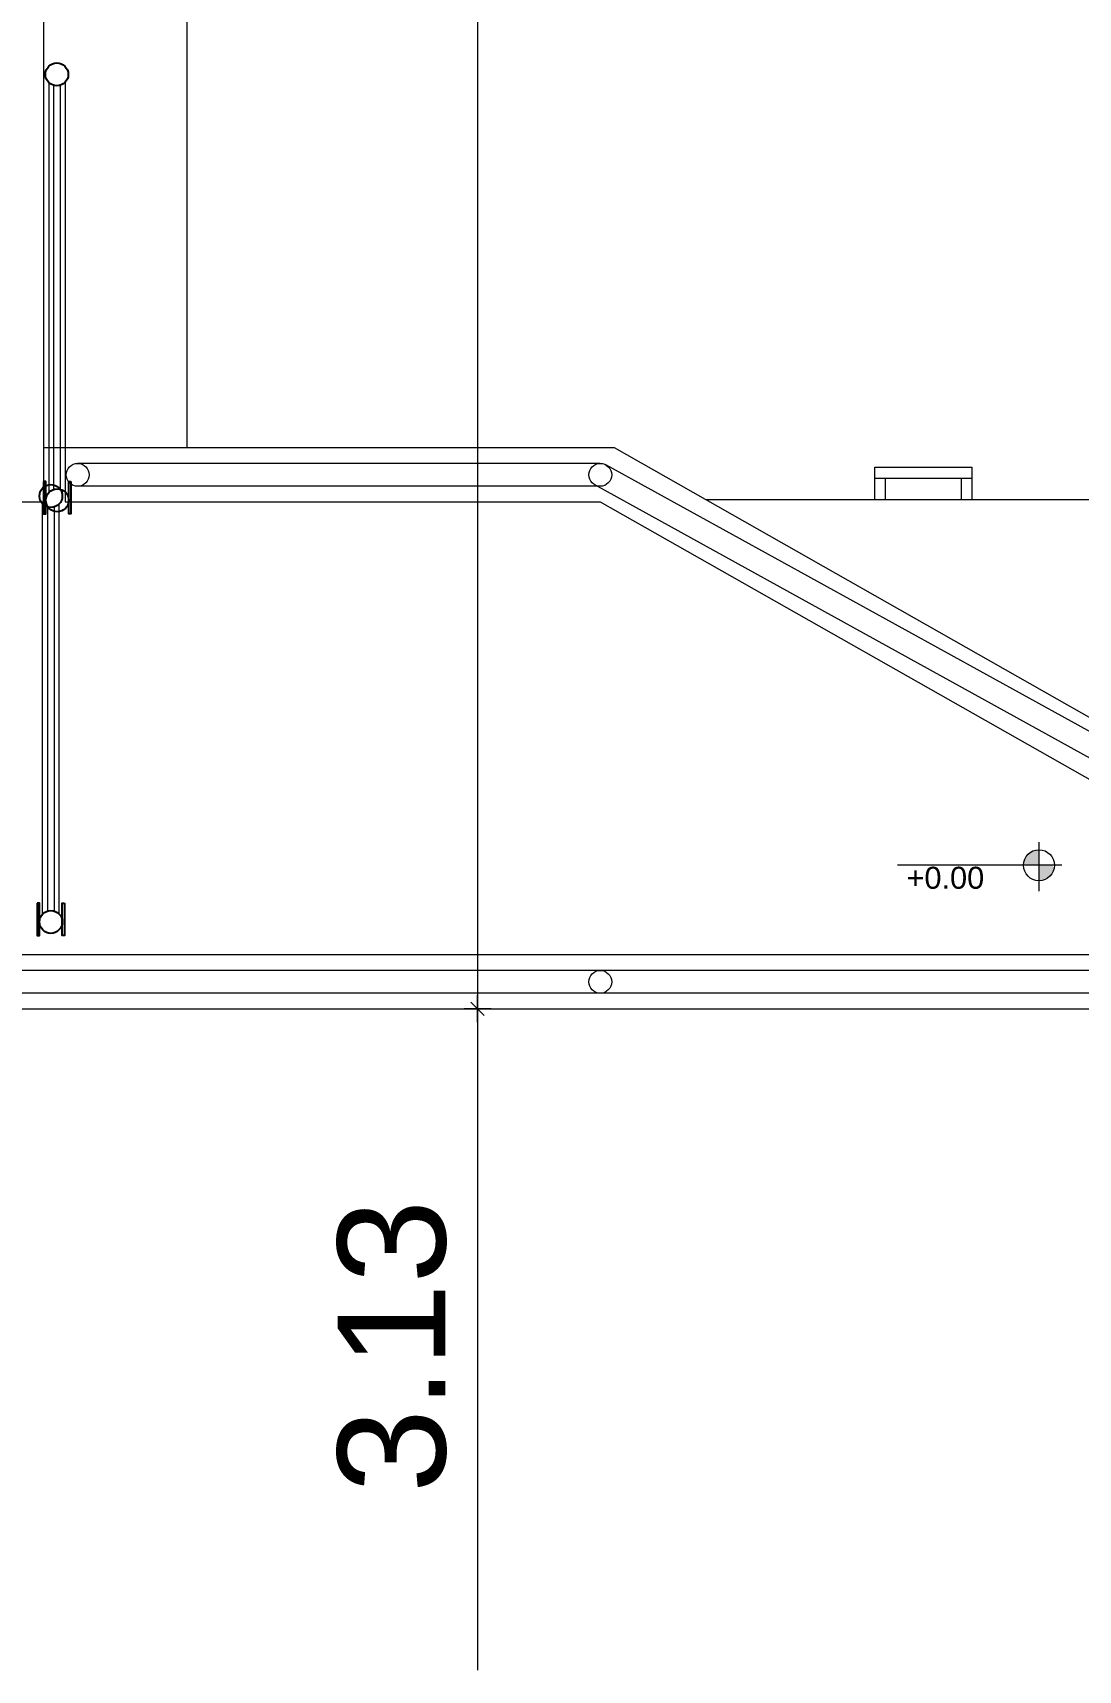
# Model space of a CAD drawing. Header units: metres. Extents: x 147 to 427, y -16 to 162.
# Drawn here: x 303.23 to 308.08, y 104.15 to 111.74 of the extents above; entities that cross this region are included whole.
import ezdxf

# ---------------------------------------------------------------- set-up
doc = ezdxf.new("R2010")
doc.units = ezdxf.units.M
doc.layers.add('1053_ARQ_BASE_MATADOURO_2_dwg', color=7, linetype='Continuous', lineweight=5, true_color=0x767676)
doc.layers.add('1053_ARQ_BASE_MATADOURO_dwg', color=7, linetype='Continuous', lineweight=5, true_color=0x767676)
doc.layers.add('A-COTAS', color=7, linetype='Continuous', lineweight=9)
doc.layers.add('A-PISO', color=7, linetype='Continuous', lineweight=5)
doc.styles.add('Arial_4', font='arial.ttf', dxfattribs={"height": 0.5})
doc.styles.add('Arial_9', font='arial.ttf', dxfattribs={"height": 0.102})

# ---------------------------------------------------------------- blocks, each defined once
blk = doc.blocks.new('1053_ARQ_BASE_MATADOURO_dwg_PU-Tick-4039619-TÉRREO 1_20 - Dependente 1')
at = {"layer": 'A-COTAS', "color": 253, "true_color": 0xaaaaaa}
for p, q in [((1, 0), (-1, 0)), ((-0.5, -0.5), (0.5, 0.5)), ((0, -1), (0, 1))]:
    blk.add_line(p, q, dxfattribs=at)
blk = doc.blocks.new('1053_ARQ_BASE_MATADOURO_dwg_arq geral tgov-4039641-TÉRREO 1_20 - Dependente 1')
at = {"color": 253, "lineweight": 5, "true_color": 0xaaaaaa, "flags": 128}
blk.add_lwpolyline([(-3.1704, 14.4282), (-3.1704, 20.1582), (-12.4204, 20.1582), (-12.4204, 34.8483), (-12.4204, 34.9983), (5.3461, 34.9983), (5.3461, 26.6282)], dxfattribs=at)
at = {"layer": 'A-COTAS', "color": 253, "true_color": 0xaaaaaa}
for p, q in [((6.6946, 34.9357), (6.6946, 24.0907)), ((6.6946, 23.9657), (6.6946, 20.9622))]:
    blk.add_line(p, q, dxfattribs=at)
for xscale, yscale, zscale, rotation in [(0.0625, 0.0625, 0.0625, 269.9999999999996), (0.06250000000000001, 0.06250000000000001, 0.06250000000000001, 89.99999999999962)]:
    blk.add_blockref('1053_ARQ_BASE_MATADOURO_dwg_PU-Tick-4039619-TÉRREO 1_20 - Dependente 1', (6.6946, 24.0282), dxfattribs=dict(xscale=xscale, yscale=yscale, zscale=zscale, rotation=rotation))
at = {"layer": 'A-COTAS', "insert": (6.0457, 22.4639), "char_height": 0.5, "width": 1.628048, "attachment_point": 2, "rotation": 90, "line_spacing_factor": 0.941778, "style": 'Arial_4'}
blk.add_mtext('3.13', dxfattribs=at)
blk = doc.blocks.new('1053_ARQ_BASE_MATADOURO_dwg-3625622-TÉRREO 1_20 - Dependente 1')
blk.add_blockref('1053_ARQ_BASE_MATADOURO_dwg_arq geral tgov-4039641-TÉRREO 1_20 - Dependente 1', (130.2098, 83.186))
blk = doc.blocks.new('1053_ARQ_BASE_MATADOURO_2_dwg-3637054-TÉRREO 1_20 - Dependente 1')
at = {"layer": 'A-PISO', "true_color": 0xe2e2e2}
h = blk.add_hatch(color=254, dxfattribs=at)
h.paths.add_polyline_path([(139.5074, 74.6938), (139.5074, 74.7657), (139.4714, 74.756), (139.4412, 74.7203), (139.4379, 74.6938), (139.4888, 74.6938)])
h.paths.add_polyline_path([(139.5074, 74.6219), (139.5522, 74.6376), (139.5774, 74.6778), (139.5721, 74.6938), (139.5074, 74.6938), (139.5074, 74.6237)])
at = {"layer": 'A-PISO', "color": 253, "true_color": 0xaaaaaa}
for p, q in [((134.9176, 76.4221), (134.9176, 78.3224)), ((134.9388, 78.3085), (134.9388, 76.4361)), ((134.9688, 78.3085), (134.9688, 76.4362)), ((134.9938, 76.4222), (134.9938, 78.3225)), ((134.9928, 76.6282), (134.8931, 76.6282)), ((137.4732, 76.5562), (135.0503, 76.5562)), ((139.8567, 75.2496), (137.4988, 76.5496)), ((137.4732, 76.4502), (135.0503, 76.4502)), ((139.8056, 75.1567), (137.4476, 76.4567)), ((138.7463, 76.4882), (139.1963, 76.4882)), ((138.7963, 76.3882), (138.7963, 76.4882)), ((139.1463, 76.4882), (139.1463, 76.3882)), ((134.888, 74.4678), (134.888, 76.3681)), ((134.9642, 74.4678), (134.9642, 76.3681)), ((134.9111, 76.3542), (134.9111, 74.4818)), ((134.9411, 76.3542), (134.9411, 74.4818)), ((139.5074, 74.8013), (139.5074, 74.5741)), ((139.6138, 74.6938), (138.8509, 74.6938)), ((139.8311, 74.2062), (127.1431, 74.2062)), ((139.8311, 74.1002), (127.1431, 74.1002))]:
    blk.add_line(p, q, dxfattribs=at)
at = {"layer": 'A-PISO', "color": 253, "true_color": 0xaaaaaa, "flags": 128}
for points in [[(127.3491, 84.1282), (134.6431, 84.1282), (134.6431, 76.3782), (134.8931, 76.3782), (134.8931, 84.3782), (127.1431, 84.3782)], [(159.5394, 75.0782), (159.5394, 75.3282), (139.8841, 75.3282), (139.8311, 75.3282), (137.5391, 76.6282), (134.9928, 76.6282), (134.9928, 76.3782), (137.4732, 76.3782), (139.7652, 75.0782)], [(138.7463, 76.3882), (138.7463, 76.5382), (139.1963, 76.5382), (139.1963, 76.3882)], [(137.9622, 76.3882), (159.5394, 76.3882), (159.5394, 76.2382), (159.5394, 75.3282)], [(127.1431, 71.0282), (127.1431, 74.0282), (139.8841, 74.0282), (159.5394, 74.0282), (159.5394, 74.2782), (139.8841, 74.2782), (127.1431, 74.2782)]]:
    blk.add_lwpolyline(points, dxfattribs=at)
at = {"layer": 'A-PISO', "color": 253, "lineweight": 25, "true_color": 0xaaaaaa, "flags": 128}
for points in [[(134.8927, 76.4722), (134.8927, 76.3222), (134.9028, 76.3222), (134.9028, 76.4723), (134.8927, 76.4723)], [(135.0187, 76.4724), (135.0187, 76.3224), (135.0088, 76.3224), (135.0088, 76.4724), (135.0187, 76.4724)]]:
    blk.add_lwpolyline(points, dxfattribs=at)
for points in [[(134.8631, 74.518), (134.8631, 74.368), (134.8731, 74.368), (134.8731, 74.518)], [(134.9891, 74.518), (134.9891, 74.368), (134.9791, 74.368), (134.9791, 74.518)]]:
    blk.add_lwpolyline(points, close=True, dxfattribs=at)
at = {"layer": 'A-PISO', "color": 253, "lineweight": 25, "true_color": 0xaaaaaa}
for centre in [(134.9538, 78.3593), (134.9261, 76.405), (134.9558, 76.3853), (134.9261, 74.431)]:
    blk.add_circle(centre, 0.053, dxfattribs=at)
at = {"layer": 'A-PISO', "color": 253, "true_color": 0xaaaaaa}
for centre, radius in [((135.0503, 76.5032), 0.053), ((137.4732, 76.5032), 0.053), ((139.5074, 74.6938), 0.0719), ((137.4732, 74.1532), 0.053)]:
    blk.add_circle(centre, radius, dxfattribs=at)
at = {"layer": 'A-PISO', "insert": (138.893, 74.6866), "char_height": 0.102, "width": 0.430791, "attachment_point": 1, "line_spacing_factor": 0.941778, "style": 'Arial_9'}
blk.add_mtext('+0.00', dxfattribs=at)

msp = doc.modelspace()

# ---------------------------------------------------------------- block references
at = {"layer": '1053_ARQ_BASE_MATADOURO_2_dwg', "color": 253, "true_color": 0xaaaaaa}
msp.add_blockref('1053_ARQ_BASE_MATADOURO_2_dwg-3637054-TÉRREO 1_20 - Dependente 1', (168.392, 33.186), dxfattribs=at)
at = {"layer": '1053_ARQ_BASE_MATADOURO_dwg', "color": 253, "true_color": 0xaaaaaa}
msp.add_blockref('1053_ARQ_BASE_MATADOURO_dwg-3625622-TÉRREO 1_20 - Dependente 1', (168.392, 0), dxfattribs=at)

doc.saveas('drawing.dxf')
